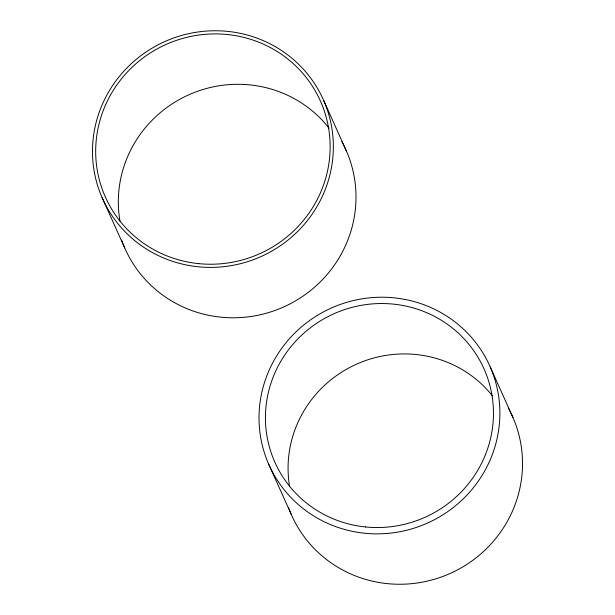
<?xml version="1.0" encoding="UTF-8"?>
<svg xmlns="http://www.w3.org/2000/svg" width="615" height="615" viewBox="0 0 615 615"><rect width="100%" height="100%" fill="white"/><g stroke="black" fill="none" stroke-linecap="round" stroke-linejoin="round"><path stroke-width="0.92" d="M490.27 367.04A120.978 117.78 -24.2 0 1 364.864 533.251A120.978 117.78 -24.2 0 1 283.192 346.322A120.978 117.78 -24.2 0 1 490.27 367.04L512.918 417.431M323.736 100.576A120.978 117.78 -24.2 0 1 198.338 266.787A120.978 117.78 -24.2 0 1 116.658 79.85A120.978 117.78 -24.2 0 1 323.736 100.576L346.383 150.967M268.617 464.033L291.264 514.424M102.082 197.569L124.73 247.96M509.704 410.689A120.978 117.78 -24.2 0 1 449.25 573.857A120.978 117.78 -24.2 0 1 288.496 507.483M508.39 408.214A120.978 117.78 -24.2 0 1 509.274 409.859M289.604 486.457A114.521 111.499 -24.2 0 1 356.615 364.126A114.521 111.499 -24.2 0 1 492.43 395.829M341.855 141.742A120.978 117.78 -24.2 0 1 283.592 307A120.978 117.78 -24.2 0 1 121.647 240.134M120.063 221.469A117.749 114.636 -24.2 0 1 188.805 94.795A117.749 114.636 -24.2 0 1 329.01 128.105M365.648 526.97A114.521 111.499 -24.2 0 0 484.359 369.63A114.521 111.499 -24.2 0 0 288.32 350.012A114.521 111.499 -24.2 0 0 365.648 526.97M198.722 263.643A117.749 114.636 -24.2 0 0 320.784 101.867A117.749 114.636 -24.2 0 0 119.225 81.695A117.749 114.636 -24.2 0 0 198.722 263.643"/></g></svg>
